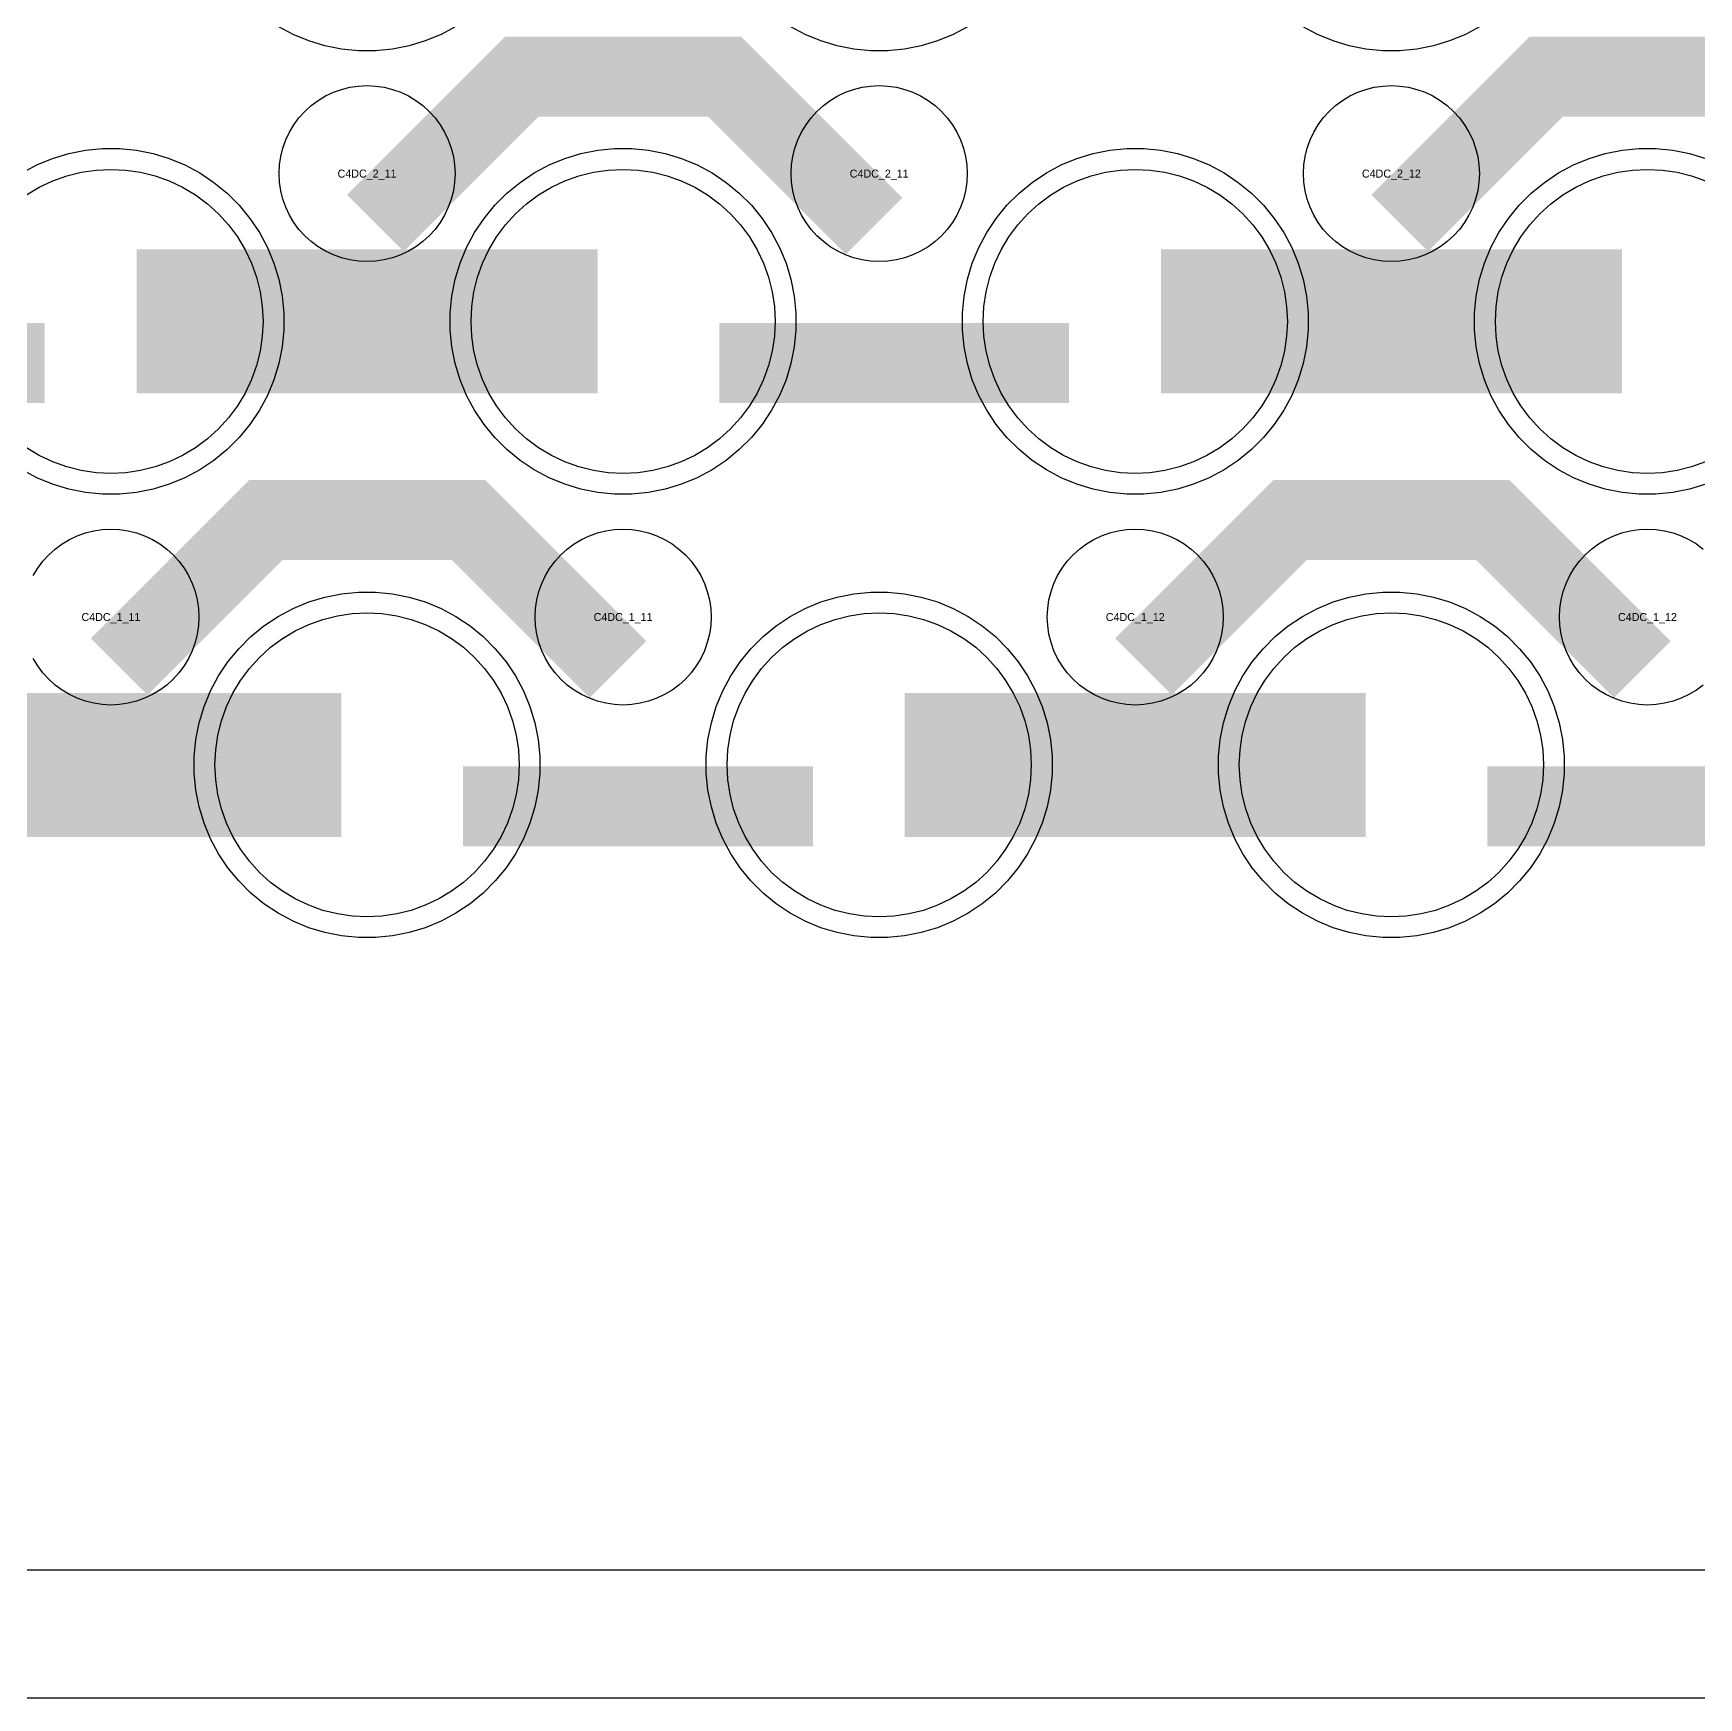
# Model space of a CAD drawing. Extents: x -11880 to 11880, y -14992 to 14992.
# Drawn here: x -8504 to -7984, y -14992 to -14472 of the extents above; entities that cross this region are included whole.
import ezdxf
from ezdxf.enums import TextEntityAlignment as Align

# ---------------------------------------------------------------- set-up
doc = ezdxf.new("R2010")
doc.units = 0
doc.header["$MEASUREMENT"] = 0
for name, color, linetype in [('GDS_775_DT_237', 138, 'CONTINUOUS'), ('OUTLINE', 30, 'CONTINUOUS'), ('RDL1_FS', 34, 'CONTINUOUS'), ('RDL_BS', 160, 'CONTINUOUS')]:
    doc.layers.add(name, color=color, linetype=linetype)

msp = doc.modelspace()

# ---------------------------------------------------------------- linework, layer by layer
at = {"layer": 'OUTLINE'}
for points in [[(-11880, -14992.5), (11880, -14992.5), (11880, 14992.5), (-11880, 14992.5)], [(-11840, -14952.5), (11840, -14952.5), (11840, 14952.5), (-11840, 14952.5)]]:
    msp.add_lwpolyline(points, close=True, dxfattribs=at)
at = {"layer": 'RDL1_FS', "color": 241, "true_color": 0xf7abae}
for points in [[(-8506.395, -14522.933), (-8502.395, -14520.535), (-8498.181, -14518.543), (-8493.791, -14516.971), (-8489.268, -14515.839), (-8484.657, -14515.155), (-8480, -14514.926), (-8475.343, -14515.155), (-8470.732, -14515.839), (-8466.209, -14516.971), (-8461.819, -14518.543), (-8457.605, -14520.535), (-8453.605, -14522.933), (-8449.86, -14525.711), (-8446.406, -14528.841), (-8443.276, -14532.295), (-8440.498, -14536.04), (-8438.1, -14540.04), (-8436.108, -14544.254), (-8434.536, -14548.644), (-8433.404, -14553.167), (-8432.72, -14557.778), (-8432.491, -14562.435), (-8432.72, -14567.092), (-8433.404, -14571.703), (-8434.536, -14576.226), (-8436.108, -14580.616), (-8438.1, -14584.83), (-8440.498, -14588.83), (-8443.276, -14592.575), (-8446.406, -14596.029), (-8449.86, -14599.159), (-8453.605, -14601.937), (-8457.605, -14604.335), (-8461.819, -14606.327), (-8466.209, -14607.899), (-8470.732, -14609.031), (-8475.343, -14609.715), (-8480, -14609.944), (-8484.657, -14609.715), (-8489.268, -14609.031), (-8493.791, -14607.899), (-8498.181, -14606.327), (-8502.395, -14604.335), (-8506.395, -14601.937)], [(-7981.819, -14606.327), (-7986.209, -14607.899), (-7990.732, -14609.031), (-7995.343, -14609.715), (-8000, -14609.944), (-8004.657, -14609.715), (-8009.268, -14609.031), (-8013.791, -14607.899), (-8018.181, -14606.327), (-8022.395, -14604.335), (-8026.395, -14601.937), (-8030.14, -14599.159), (-8033.594, -14596.029), (-8036.724, -14592.575), (-8039.502, -14588.83), (-8041.9, -14584.83), (-8043.892, -14580.616), (-8045.464, -14576.226), (-8046.596, -14571.703), (-8047.28, -14567.092), (-8047.509, -14562.435), (-8047.28, -14557.778), (-8046.596, -14553.167), (-8045.464, -14548.644), (-8043.892, -14544.254), (-8041.9, -14540.04), (-8039.502, -14536.04), (-8036.724, -14532.295), (-8033.594, -14528.841), (-8030.14, -14525.711), (-8026.395, -14522.933), (-8022.395, -14520.535), (-8018.181, -14518.543), (-8013.791, -14516.971), (-8009.268, -14515.839), (-8004.657, -14515.155), (-8000, -14514.926), (-7995.343, -14515.155), (-7990.732, -14515.839), (-7986.209, -14516.971), (-7981.819, -14518.543)]]:
    msp.add_lwpolyline(points, dxfattribs=at)
for points in [[(-8320, -14609.944), (-8324.657, -14609.715), (-8329.268, -14609.031), (-8333.791, -14607.899), (-8338.181, -14606.327), (-8342.395, -14604.335), (-8346.395, -14601.937), (-8350.14, -14599.159), (-8353.594, -14596.029), (-8356.724, -14592.575), (-8359.502, -14588.83), (-8361.9, -14584.83), (-8363.892, -14580.616), (-8365.464, -14576.226), (-8366.596, -14571.703), (-8367.28, -14567.092), (-8367.509, -14562.435), (-8367.28, -14557.778), (-8366.596, -14553.167), (-8365.464, -14548.644), (-8363.892, -14544.254), (-8361.9, -14540.04), (-8359.502, -14536.04), (-8356.724, -14532.295), (-8353.594, -14528.841), (-8350.14, -14525.711), (-8346.395, -14522.933), (-8342.395, -14520.535), (-8338.181, -14518.543), (-8333.791, -14516.971), (-8329.268, -14515.839), (-8324.657, -14515.155), (-8320, -14514.926), (-8315.343, -14515.155), (-8310.732, -14515.839), (-8306.209, -14516.971), (-8301.819, -14518.543), (-8297.605, -14520.535), (-8293.605, -14522.933), (-8289.86, -14525.711), (-8286.406, -14528.841), (-8283.276, -14532.295), (-8280.498, -14536.04), (-8278.1, -14540.04), (-8276.108, -14544.254), (-8274.536, -14548.644), (-8273.404, -14553.167), (-8272.72, -14557.778), (-8272.491, -14562.435), (-8272.72, -14567.092), (-8273.404, -14571.703), (-8274.536, -14576.226), (-8276.108, -14580.616), (-8278.1, -14584.83), (-8280.498, -14588.83), (-8283.276, -14592.575), (-8286.406, -14596.029), (-8289.86, -14599.159), (-8293.605, -14601.937), (-8297.605, -14604.335), (-8301.819, -14606.327), (-8306.209, -14607.899), (-8310.732, -14609.031), (-8315.343, -14609.715)], [(-8160, -14609.944), (-8164.657, -14609.715), (-8169.268, -14609.031), (-8173.791, -14607.899), (-8178.181, -14606.327), (-8182.395, -14604.335), (-8186.395, -14601.937), (-8190.14, -14599.159), (-8193.594, -14596.029), (-8196.724, -14592.575), (-8199.502, -14588.83), (-8201.9, -14584.83), (-8203.892, -14580.616), (-8205.464, -14576.226), (-8206.596, -14571.703), (-8207.28, -14567.092), (-8207.509, -14562.435), (-8207.28, -14557.778), (-8206.596, -14553.167), (-8205.464, -14548.644), (-8203.892, -14544.254), (-8201.9, -14540.04), (-8199.502, -14536.04), (-8196.724, -14532.295), (-8193.594, -14528.841), (-8190.14, -14525.711), (-8186.395, -14522.933), (-8182.395, -14520.535), (-8178.181, -14518.543), (-8173.791, -14516.971), (-8169.268, -14515.839), (-8164.657, -14515.155), (-8160, -14514.926), (-8155.343, -14515.155), (-8150.732, -14515.839), (-8146.209, -14516.971), (-8141.819, -14518.543), (-8137.605, -14520.535), (-8133.605, -14522.933), (-8129.86, -14525.711), (-8126.406, -14528.841), (-8123.276, -14532.295), (-8120.498, -14536.04), (-8118.1, -14540.04), (-8116.108, -14544.254), (-8114.536, -14548.644), (-8113.404, -14553.167), (-8112.72, -14557.778), (-8112.491, -14562.435), (-8112.72, -14567.092), (-8113.404, -14571.703), (-8114.536, -14576.226), (-8116.108, -14580.616), (-8118.1, -14584.83), (-8120.498, -14588.83), (-8123.276, -14592.575), (-8126.406, -14596.029), (-8129.86, -14599.159), (-8133.605, -14601.937), (-8137.605, -14604.335), (-8141.819, -14606.327), (-8146.209, -14607.899), (-8150.732, -14609.031), (-8155.343, -14609.715)]]:
    msp.add_lwpolyline(points, close=True, dxfattribs=at)
for points in [[(-8471.998, -14562.435, 45, 45, 0), (-8399.998, -14562.435, 45, 45, 0)], [(-8399.998, -14562.435, 45, 45, 0), (-8327.998, -14562.435, 45, 45, 0)], [(-8151.998, -14562.435, 45, 45, 0), (-8079.998, -14562.435, 45, 45, 0)], [(-8079.998, -14562.435, 45, 45, 0), (-8007.998, -14562.435, 45, 45, 0)]]:
    msp.add_lwpolyline(points, format="xyseb", dxfattribs=at)
at = {"layer": 'RDL1_FS'}
for points in [[(-8400, -14748.509), (-8404.657, -14748.28), (-8409.268, -14747.596), (-8413.791, -14746.464), (-8418.181, -14744.892), (-8422.395, -14742.9), (-8426.395, -14740.502), (-8430.14, -14737.724), (-8433.594, -14734.594), (-8436.724, -14731.14), (-8439.502, -14727.395), (-8441.9, -14723.395), (-8443.892, -14719.181), (-8445.464, -14714.791), (-8446.596, -14710.268), (-8447.28, -14705.657), (-8447.509, -14701), (-8447.28, -14696.343), (-8446.596, -14691.732), (-8445.464, -14687.209), (-8443.892, -14682.819), (-8441.9, -14678.605), (-8439.502, -14674.605), (-8436.724, -14670.86), (-8433.594, -14667.406), (-8430.14, -14664.276), (-8426.395, -14661.498), (-8422.395, -14659.1), (-8418.181, -14657.108), (-8413.791, -14655.536), (-8409.268, -14654.404), (-8404.657, -14653.72), (-8400, -14653.491), (-8395.343, -14653.72), (-8390.732, -14654.404), (-8386.209, -14655.536), (-8381.819, -14657.108), (-8377.605, -14659.1), (-8373.605, -14661.498), (-8369.86, -14664.276), (-8366.406, -14667.406), (-8363.276, -14670.86), (-8360.498, -14674.605), (-8358.1, -14678.605), (-8356.108, -14682.819), (-8354.536, -14687.209), (-8353.404, -14691.732), (-8352.72, -14696.343), (-8352.491, -14701), (-8352.72, -14705.657), (-8353.404, -14710.268), (-8354.536, -14714.791), (-8356.108, -14719.181), (-8358.1, -14723.395), (-8360.498, -14727.395), (-8363.276, -14731.14), (-8366.406, -14734.594), (-8369.86, -14737.724), (-8373.605, -14740.502), (-8377.605, -14742.9), (-8381.819, -14744.892), (-8386.209, -14746.464), (-8390.732, -14747.596), (-8395.343, -14748.28)], [(-8240, -14748.509), (-8244.657, -14748.28), (-8249.268, -14747.596), (-8253.791, -14746.464), (-8258.181, -14744.892), (-8262.395, -14742.9), (-8266.395, -14740.502), (-8270.14, -14737.724), (-8273.594, -14734.594), (-8276.724, -14731.14), (-8279.502, -14727.395), (-8281.9, -14723.395), (-8283.892, -14719.181), (-8285.464, -14714.791), (-8286.596, -14710.268), (-8287.28, -14705.657), (-8287.509, -14701), (-8287.28, -14696.343), (-8286.596, -14691.732), (-8285.464, -14687.209), (-8283.892, -14682.819), (-8281.9, -14678.605), (-8279.502, -14674.605), (-8276.724, -14670.86), (-8273.594, -14667.406), (-8270.14, -14664.276), (-8266.395, -14661.498), (-8262.395, -14659.1), (-8258.181, -14657.108), (-8253.791, -14655.536), (-8249.268, -14654.404), (-8244.657, -14653.72), (-8240, -14653.491), (-8235.343, -14653.72), (-8230.732, -14654.404), (-8226.209, -14655.536), (-8221.819, -14657.108), (-8217.605, -14659.1), (-8213.605, -14661.498), (-8209.86, -14664.276), (-8206.406, -14667.406), (-8203.276, -14670.86), (-8200.498, -14674.605), (-8198.1, -14678.605), (-8196.108, -14682.819), (-8194.536, -14687.209), (-8193.404, -14691.732), (-8192.72, -14696.343), (-8192.491, -14701), (-8192.72, -14705.657), (-8193.404, -14710.268), (-8194.536, -14714.791), (-8196.108, -14719.181), (-8198.1, -14723.395), (-8200.498, -14727.395), (-8203.276, -14731.14), (-8206.406, -14734.594), (-8209.86, -14737.724), (-8213.605, -14740.502), (-8217.605, -14742.9), (-8221.819, -14744.892), (-8226.209, -14746.464), (-8230.732, -14747.596), (-8235.343, -14748.28)], [(-8080, -14748.509), (-8084.657, -14748.28), (-8089.268, -14747.596), (-8093.791, -14746.464), (-8098.181, -14744.892), (-8102.395, -14742.9), (-8106.395, -14740.502), (-8110.14, -14737.724), (-8113.594, -14734.594), (-8116.724, -14731.14), (-8119.502, -14727.395), (-8121.9, -14723.395), (-8123.892, -14719.181), (-8125.464, -14714.791), (-8126.596, -14710.268), (-8127.28, -14705.657), (-8127.509, -14701), (-8127.28, -14696.343), (-8126.596, -14691.732), (-8125.464, -14687.209), (-8123.892, -14682.819), (-8121.9, -14678.605), (-8119.502, -14674.605), (-8116.724, -14670.86), (-8113.594, -14667.406), (-8110.14, -14664.276), (-8106.395, -14661.498), (-8102.395, -14659.1), (-8098.181, -14657.108), (-8093.791, -14655.536), (-8089.268, -14654.404), (-8084.657, -14653.72), (-8080, -14653.491), (-8075.343, -14653.72), (-8070.732, -14654.404), (-8066.209, -14655.536), (-8061.819, -14657.108), (-8057.605, -14659.1), (-8053.605, -14661.498), (-8049.86, -14664.276), (-8046.406, -14667.406), (-8043.276, -14670.86), (-8040.498, -14674.605), (-8038.1, -14678.605), (-8036.108, -14682.819), (-8034.536, -14687.209), (-8033.404, -14691.732), (-8032.72, -14696.343), (-8032.491, -14701), (-8032.72, -14705.657), (-8033.404, -14710.268), (-8034.536, -14714.791), (-8036.108, -14719.181), (-8038.1, -14723.395), (-8040.498, -14727.395), (-8043.276, -14731.14), (-8046.406, -14734.594), (-8049.86, -14737.724), (-8053.605, -14740.502), (-8057.605, -14742.9), (-8061.819, -14744.892), (-8066.209, -14746.464), (-8070.732, -14747.596), (-8075.343, -14748.28)]]:
    msp.add_lwpolyline(points, close=True, dxfattribs=at)
for points in [[(-8551.998, -14701, 45, 45, 0), (-8479.998, -14701, 45, 45, 0)], [(-8479.998, -14701, 45, 45, 0), (-8407.998, -14701, 45, 45, 0)], [(-8231.998, -14701, 45, 45, 0), (-8159.998, -14701, 45, 45, 0)], [(-8159.998, -14701, 45, 45, 0), (-8087.998, -14701, 45, 45, 0)]]:
    msp.add_lwpolyline(points, format="xyseb", dxfattribs=at)
at = {"layer": 'RDL_BS', "color": 241, "true_color": 0xf7abae}
for points in [[(-8372.223, -14470.253), (-8376.885, -14472.745), (-8381.795, -14474.776), (-8386.835, -14476.307), (-8392.062, -14477.353), (-8397.356, -14477.87), (-8402.644, -14477.87), (-8407.938, -14477.353), (-8413.165, -14476.307), (-8418.205, -14474.776), (-8423.115, -14472.745), (-8427.777, -14470.253)], [(-8212.223, -14470.253), (-8216.885, -14472.745), (-8221.795, -14474.776), (-8226.835, -14476.307), (-8232.062, -14477.353), (-8237.356, -14477.87), (-8242.644, -14477.87), (-8247.938, -14477.353), (-8253.165, -14476.307), (-8258.205, -14474.776), (-8263.115, -14472.745), (-8267.777, -14470.253)], [(-8052.223, -14470.253), (-8056.885, -14472.745), (-8061.795, -14474.776), (-8066.835, -14476.307), (-8072.062, -14477.353), (-8077.356, -14477.87), (-8082.644, -14477.87), (-8087.938, -14477.353), (-8093.165, -14476.307), (-8098.205, -14474.776), (-8103.115, -14472.745), (-8107.777, -14470.253)], [(-8507.777, -14516.052), (-8503.115, -14513.56), (-8498.205, -14511.529), (-8493.165, -14509.998), (-8487.938, -14508.952), (-8482.644, -14508.435), (-8477.356, -14508.435), (-8472.062, -14508.952), (-8466.835, -14509.998), (-8461.795, -14511.529), (-8456.885, -14513.56), (-8452.223, -14516.052), (-8447.809, -14518.999), (-8443.708, -14522.361), (-8439.926, -14526.143), (-8436.564, -14530.244), (-8433.617, -14534.658), (-8431.125, -14539.32), (-8429.094, -14544.23), (-8427.563, -14549.27), (-8426.517, -14554.497), (-8426, -14559.791), (-8426, -14565.079), (-8426.517, -14570.373), (-8427.563, -14575.6), (-8429.094, -14580.64), (-8431.125, -14585.55), (-8433.617, -14590.212), (-8436.564, -14594.626), (-8439.926, -14598.727), (-8443.708, -14602.509), (-8447.809, -14605.871), (-8452.223, -14608.818), (-8456.885, -14611.31), (-8461.795, -14613.341), (-8466.835, -14614.872), (-8472.062, -14615.918), (-8477.356, -14616.435), (-8482.644, -14616.435), (-8487.938, -14615.918), (-8493.165, -14614.872), (-8498.205, -14613.341), (-8503.115, -14611.31), (-8507.777, -14608.818)], [(-7981.795, -14613.341), (-7986.835, -14614.872), (-7992.062, -14615.918), (-7997.356, -14616.435), (-8002.644, -14616.435), (-8007.938, -14615.918), (-8013.165, -14614.872), (-8018.205, -14613.341), (-8023.115, -14611.31), (-8027.777, -14608.818), (-8032.191, -14605.871), (-8036.292, -14602.509), (-8040.074, -14598.727), (-8043.436, -14594.626), (-8046.383, -14590.212), (-8048.875, -14585.55), (-8050.906, -14580.64), (-8052.437, -14575.6), (-8053.483, -14570.373), (-8054, -14565.079), (-8054, -14559.791), (-8053.483, -14554.497), (-8052.437, -14549.27), (-8050.906, -14544.23), (-8048.875, -14539.32), (-8046.383, -14534.658), (-8043.436, -14530.244), (-8040.074, -14526.143), (-8036.292, -14522.361), (-8032.191, -14518.999), (-8027.777, -14516.052), (-8023.115, -14513.56), (-8018.205, -14511.529), (-8013.165, -14509.998), (-8007.938, -14508.952), (-8002.644, -14508.435), (-7997.356, -14508.435), (-7992.062, -14508.952), (-7986.835, -14509.998), (-7981.795, -14511.529)]]:
    msp.add_lwpolyline(points, dxfattribs=at)
at = {"layer": 'RDL_BS'}
for points in [[(-8397.438, -14531.749, 25, 25, 0), (-8351.623, -14485.934, 25, 25, 0), (-8318.07, -14485.934, 25, 25, 0)], [(-8241.599, -14532.648, 25, 25, 0), (-8288.313, -14485.934, 25, 25, 0), (-8318.071, -14485.934, 25, 25, 0)], [(-8077.438, -14531.749, 25, 25, 0), (-8031.623, -14485.934, 25, 25, 0), (-7998.07, -14485.934, 25, 25, 0)], [(-7921.599, -14532.648, 25, 25, 0), (-7968.313, -14485.934, 25, 25, 0), (-7998.071, -14485.934, 25, 25, 0)], [(-8477.438, -14670.314, 25, 25, 0), (-8431.623, -14624.499, 25, 25, 0), (-8398.07, -14624.499, 25, 25, 0)], [(-8321.599, -14671.213, 25, 25, 0), (-8368.313, -14624.499, 25, 25, 0), (-8398.071, -14624.499, 25, 25, 0)], [(-8157.438, -14670.314, 25, 25, 0), (-8111.623, -14624.499, 25, 25, 0), (-8078.07, -14624.499, 25, 25, 0)], [(-8001.599, -14671.213, 25, 25, 0), (-8048.313, -14624.499, 25, 25, 0), (-8078.071, -14624.499, 25, 25, 0)], [(-8369.984, -14714.013, 25, 25, 0), (-8260.719, -14714.013, 25, 25, 0)], [(-8049.984, -14714.013, 25, 25, 0), (-7940.719, -14714.013, 25, 25, 0)]]:
    msp.add_lwpolyline(points, format="xyseb", dxfattribs=at)
for points in [[(-8400, -14543.741), (-8402.693, -14543.609), (-8405.365, -14543.213), (-8407.984, -14542.556), (-8410.519, -14541.649), (-8412.956, -14540.497), (-8415.28, -14539.104), (-8417.443, -14537.501), (-8419.442, -14535.689), (-8421.254, -14533.69), (-8422.857, -14531.527), (-8424.25, -14529.203), (-8425.402, -14526.766), (-8426.309, -14524.231), (-8426.966, -14521.612), (-8427.362, -14518.94), (-8427.494, -14516.247), (-8427.362, -14513.554), (-8426.966, -14510.882), (-8426.309, -14508.263), (-8425.402, -14505.728), (-8424.25, -14503.291), (-8422.857, -14500.967), (-8421.254, -14498.804), (-8419.442, -14496.805), (-8417.443, -14494.993), (-8415.28, -14493.39), (-8412.956, -14491.997), (-8410.519, -14490.845), (-8407.984, -14489.938), (-8405.365, -14489.281), (-8402.693, -14488.885), (-8400, -14488.753), (-8397.307, -14488.885), (-8394.635, -14489.281), (-8392.016, -14489.938), (-8389.481, -14490.845), (-8387.044, -14491.997), (-8384.72, -14493.39), (-8382.557, -14494.993), (-8380.558, -14496.805), (-8378.746, -14498.804), (-8377.143, -14500.967), (-8375.75, -14503.291), (-8374.598, -14505.728), (-8373.691, -14508.263), (-8373.034, -14510.882), (-8372.638, -14513.554), (-8372.506, -14516.247), (-8372.638, -14518.94), (-8373.034, -14521.612), (-8373.691, -14524.231), (-8374.598, -14526.766), (-8375.75, -14529.203), (-8377.143, -14531.527), (-8378.746, -14533.69), (-8380.558, -14535.689), (-8382.557, -14537.501), (-8384.72, -14539.104), (-8387.044, -14540.497), (-8389.481, -14541.649), (-8392.016, -14542.556), (-8394.635, -14543.213), (-8397.307, -14543.609)], [(-8240, -14543.741), (-8242.693, -14543.609), (-8245.365, -14543.213), (-8247.984, -14542.556), (-8250.519, -14541.649), (-8252.956, -14540.497), (-8255.28, -14539.104), (-8257.443, -14537.501), (-8259.442, -14535.689), (-8261.254, -14533.69), (-8262.857, -14531.527), (-8264.25, -14529.203), (-8265.402, -14526.766), (-8266.309, -14524.231), (-8266.966, -14521.612), (-8267.362, -14518.94), (-8267.494, -14516.247), (-8267.362, -14513.554), (-8266.966, -14510.882), (-8266.309, -14508.263), (-8265.402, -14505.728), (-8264.25, -14503.291), (-8262.857, -14500.967), (-8261.254, -14498.804), (-8259.442, -14496.805), (-8257.443, -14494.993), (-8255.28, -14493.39), (-8252.956, -14491.997), (-8250.519, -14490.845), (-8247.984, -14489.938), (-8245.365, -14489.281), (-8242.693, -14488.885), (-8240, -14488.753), (-8237.307, -14488.885), (-8234.635, -14489.281), (-8232.016, -14489.938), (-8229.481, -14490.845), (-8227.044, -14491.997), (-8224.72, -14493.39), (-8222.557, -14494.993), (-8220.558, -14496.805), (-8218.746, -14498.804), (-8217.143, -14500.967), (-8215.75, -14503.291), (-8214.598, -14505.728), (-8213.691, -14508.263), (-8213.034, -14510.882), (-8212.638, -14513.554), (-8212.506, -14516.247), (-8212.638, -14518.94), (-8213.034, -14521.612), (-8213.691, -14524.231), (-8214.598, -14526.766), (-8215.75, -14529.203), (-8217.143, -14531.527), (-8218.746, -14533.69), (-8220.558, -14535.689), (-8222.557, -14537.501), (-8224.72, -14539.104), (-8227.044, -14540.497), (-8229.481, -14541.649), (-8232.016, -14542.556), (-8234.635, -14543.213), (-8237.307, -14543.609)], [(-8080, -14543.741), (-8082.693, -14543.609), (-8085.365, -14543.213), (-8087.984, -14542.556), (-8090.519, -14541.649), (-8092.956, -14540.497), (-8095.28, -14539.104), (-8097.443, -14537.501), (-8099.442, -14535.689), (-8101.254, -14533.69), (-8102.857, -14531.527), (-8104.25, -14529.203), (-8105.402, -14526.766), (-8106.309, -14524.231), (-8106.966, -14521.612), (-8107.362, -14518.94), (-8107.494, -14516.247), (-8107.362, -14513.554), (-8106.966, -14510.882), (-8106.309, -14508.263), (-8105.402, -14505.728), (-8104.25, -14503.291), (-8102.857, -14500.967), (-8101.254, -14498.804), (-8099.442, -14496.805), (-8097.443, -14494.993), (-8095.28, -14493.39), (-8092.956, -14491.997), (-8090.519, -14490.845), (-8087.984, -14489.938), (-8085.365, -14489.281), (-8082.693, -14488.885), (-8080, -14488.753), (-8077.307, -14488.885), (-8074.635, -14489.281), (-8072.016, -14489.938), (-8069.481, -14490.845), (-8067.044, -14491.997), (-8064.72, -14493.39), (-8062.557, -14494.993), (-8060.558, -14496.805), (-8058.746, -14498.804), (-8057.143, -14500.967), (-8055.75, -14503.291), (-8054.598, -14505.728), (-8053.691, -14508.263), (-8053.034, -14510.882), (-8052.638, -14513.554), (-8052.506, -14516.247), (-8052.638, -14518.94), (-8053.034, -14521.612), (-8053.691, -14524.231), (-8054.598, -14526.766), (-8055.75, -14529.203), (-8057.143, -14531.527), (-8058.746, -14533.69), (-8060.558, -14535.689), (-8062.557, -14537.501), (-8064.72, -14539.104), (-8067.044, -14540.497), (-8069.481, -14541.649), (-8072.016, -14542.556), (-8074.635, -14543.213), (-8077.307, -14543.609)], [(-8320, -14682.306), (-8322.693, -14682.174), (-8325.365, -14681.778), (-8327.984, -14681.121), (-8330.519, -14680.214), (-8332.956, -14679.062), (-8335.28, -14677.669), (-8337.443, -14676.066), (-8339.442, -14674.254), (-8341.254, -14672.255), (-8342.857, -14670.092), (-8344.25, -14667.768), (-8345.402, -14665.331), (-8346.309, -14662.796), (-8346.966, -14660.177), (-8347.362, -14657.505), (-8347.494, -14654.812), (-8347.362, -14652.119), (-8346.966, -14649.447), (-8346.309, -14646.828), (-8345.402, -14644.293), (-8344.25, -14641.856), (-8342.857, -14639.532), (-8341.254, -14637.369), (-8339.442, -14635.37), (-8337.443, -14633.558), (-8335.28, -14631.955), (-8332.956, -14630.562), (-8330.519, -14629.41), (-8327.984, -14628.503), (-8325.365, -14627.846), (-8322.693, -14627.45), (-8320, -14627.318), (-8317.307, -14627.45), (-8314.635, -14627.846), (-8312.016, -14628.503), (-8309.481, -14629.41), (-8307.044, -14630.562), (-8304.72, -14631.955), (-8302.557, -14633.558), (-8300.558, -14635.37), (-8298.746, -14637.369), (-8297.143, -14639.532), (-8295.75, -14641.856), (-8294.598, -14644.293), (-8293.691, -14646.828), (-8293.034, -14649.447), (-8292.638, -14652.119), (-8292.506, -14654.812), (-8292.638, -14657.505), (-8293.034, -14660.177), (-8293.691, -14662.796), (-8294.598, -14665.331), (-8295.75, -14667.768), (-8297.143, -14670.092), (-8298.746, -14672.255), (-8300.558, -14674.254), (-8302.557, -14676.066), (-8304.72, -14677.669), (-8307.044, -14679.062), (-8309.481, -14680.214), (-8312.016, -14681.121), (-8314.635, -14681.778), (-8317.307, -14682.174)], [(-8160, -14682.306), (-8162.693, -14682.174), (-8165.365, -14681.778), (-8167.984, -14681.121), (-8170.519, -14680.214), (-8172.956, -14679.062), (-8175.28, -14677.669), (-8177.443, -14676.066), (-8179.442, -14674.254), (-8181.254, -14672.255), (-8182.857, -14670.092), (-8184.25, -14667.768), (-8185.402, -14665.331), (-8186.309, -14662.796), (-8186.966, -14660.177), (-8187.362, -14657.505), (-8187.494, -14654.812), (-8187.362, -14652.119), (-8186.966, -14649.447), (-8186.309, -14646.828), (-8185.402, -14644.293), (-8184.25, -14641.856), (-8182.857, -14639.532), (-8181.254, -14637.369), (-8179.442, -14635.37), (-8177.443, -14633.558), (-8175.28, -14631.955), (-8172.956, -14630.562), (-8170.519, -14629.41), (-8167.984, -14628.503), (-8165.365, -14627.846), (-8162.693, -14627.45), (-8160, -14627.318), (-8157.307, -14627.45), (-8154.635, -14627.846), (-8152.016, -14628.503), (-8149.481, -14629.41), (-8147.044, -14630.562), (-8144.72, -14631.955), (-8142.557, -14633.558), (-8140.558, -14635.37), (-8138.746, -14637.369), (-8137.143, -14639.532), (-8135.75, -14641.856), (-8134.598, -14644.293), (-8133.691, -14646.828), (-8133.034, -14649.447), (-8132.638, -14652.119), (-8132.506, -14654.812), (-8132.638, -14657.505), (-8133.034, -14660.177), (-8133.691, -14662.796), (-8134.598, -14665.331), (-8135.75, -14667.768), (-8137.143, -14670.092), (-8138.746, -14672.255), (-8140.558, -14674.254), (-8142.557, -14676.066), (-8144.72, -14677.669), (-8147.044, -14679.062), (-8149.481, -14680.214), (-8152.016, -14681.121), (-8154.635, -14681.778), (-8157.307, -14682.174)], [(-8402.644, -14755), (-8407.938, -14754.483), (-8413.165, -14753.437), (-8418.205, -14751.906), (-8423.115, -14749.875), (-8427.777, -14747.383), (-8432.191, -14744.436), (-8436.292, -14741.074), (-8440.074, -14737.292), (-8443.436, -14733.191), (-8446.383, -14728.777), (-8448.875, -14724.115), (-8450.906, -14719.205), (-8452.437, -14714.165), (-8453.483, -14708.938), (-8454, -14703.644), (-8454, -14698.356), (-8453.483, -14693.062), (-8452.437, -14687.835), (-8450.906, -14682.795), (-8448.875, -14677.885), (-8446.383, -14673.223), (-8443.436, -14668.809), (-8440.074, -14664.708), (-8436.292, -14660.926), (-8432.191, -14657.564), (-8427.777, -14654.617), (-8423.115, -14652.125), (-8418.205, -14650.094), (-8413.165, -14648.563), (-8407.938, -14647.517), (-8402.644, -14647), (-8397.356, -14647), (-8392.062, -14647.517), (-8386.835, -14648.563), (-8381.795, -14650.094), (-8376.885, -14652.125), (-8372.223, -14654.617), (-8367.809, -14657.564), (-8363.708, -14660.926), (-8359.926, -14664.708), (-8356.564, -14668.809), (-8353.617, -14673.223), (-8351.125, -14677.885), (-8349.094, -14682.795), (-8347.563, -14687.835), (-8346.517, -14693.062), (-8346, -14698.356), (-8346, -14703.644), (-8346.517, -14708.938), (-8347.563, -14714.165), (-8349.094, -14719.205), (-8351.125, -14724.115), (-8353.617, -14728.777), (-8356.564, -14733.191), (-8359.926, -14737.292), (-8363.708, -14741.074), (-8367.809, -14744.436), (-8372.223, -14747.383), (-8376.885, -14749.875), (-8381.795, -14751.906), (-8386.835, -14753.437), (-8392.062, -14754.483), (-8397.356, -14755)], [(-8242.644, -14755), (-8247.938, -14754.483), (-8253.165, -14753.437), (-8258.205, -14751.906), (-8263.115, -14749.875), (-8267.777, -14747.383), (-8272.191, -14744.436), (-8276.292, -14741.074), (-8280.074, -14737.292), (-8283.436, -14733.191), (-8286.383, -14728.777), (-8288.875, -14724.115), (-8290.906, -14719.205), (-8292.437, -14714.165), (-8293.483, -14708.938), (-8294, -14703.644), (-8294, -14698.356), (-8293.483, -14693.062), (-8292.437, -14687.835), (-8290.906, -14682.795), (-8288.875, -14677.885), (-8286.383, -14673.223), (-8283.436, -14668.809), (-8280.074, -14664.708), (-8276.292, -14660.926), (-8272.191, -14657.564), (-8267.777, -14654.617), (-8263.115, -14652.125), (-8258.205, -14650.094), (-8253.165, -14648.563), (-8247.938, -14647.517), (-8242.644, -14647), (-8237.356, -14647), (-8232.062, -14647.517), (-8226.835, -14648.563), (-8221.795, -14650.094), (-8216.885, -14652.125), (-8212.223, -14654.617), (-8207.809, -14657.564), (-8203.708, -14660.926), (-8199.926, -14664.708), (-8196.564, -14668.809), (-8193.617, -14673.223), (-8191.125, -14677.885), (-8189.094, -14682.795), (-8187.563, -14687.835), (-8186.517, -14693.062), (-8186, -14698.356), (-8186, -14703.644), (-8186.517, -14708.938), (-8187.563, -14714.165), (-8189.094, -14719.205), (-8191.125, -14724.115), (-8193.617, -14728.777), (-8196.564, -14733.191), (-8199.926, -14737.292), (-8203.708, -14741.074), (-8207.809, -14744.436), (-8212.223, -14747.383), (-8216.885, -14749.875), (-8221.795, -14751.906), (-8226.835, -14753.437), (-8232.062, -14754.483), (-8237.356, -14755)], [(-8082.644, -14755), (-8087.938, -14754.483), (-8093.165, -14753.437), (-8098.205, -14751.906), (-8103.115, -14749.875), (-8107.777, -14747.383), (-8112.191, -14744.436), (-8116.292, -14741.074), (-8120.074, -14737.292), (-8123.436, -14733.191), (-8126.383, -14728.777), (-8128.875, -14724.115), (-8130.906, -14719.205), (-8132.437, -14714.165), (-8133.483, -14708.938), (-8134, -14703.644), (-8134, -14698.356), (-8133.483, -14693.062), (-8132.437, -14687.835), (-8130.906, -14682.795), (-8128.875, -14677.885), (-8126.383, -14673.223), (-8123.436, -14668.809), (-8120.074, -14664.708), (-8116.292, -14660.926), (-8112.191, -14657.564), (-8107.777, -14654.617), (-8103.115, -14652.125), (-8098.205, -14650.094), (-8093.165, -14648.563), (-8087.938, -14647.517), (-8082.644, -14647), (-8077.356, -14647), (-8072.062, -14647.517), (-8066.835, -14648.563), (-8061.795, -14650.094), (-8056.885, -14652.125), (-8052.223, -14654.617), (-8047.809, -14657.564), (-8043.708, -14660.926), (-8039.926, -14664.708), (-8036.564, -14668.809), (-8033.617, -14673.223), (-8031.125, -14677.885), (-8029.094, -14682.795), (-8027.563, -14687.835), (-8026.517, -14693.062), (-8026, -14698.356), (-8026, -14703.644), (-8026.517, -14708.938), (-8027.563, -14714.165), (-8029.094, -14719.205), (-8031.125, -14724.115), (-8033.617, -14728.777), (-8036.564, -14733.191), (-8039.926, -14737.292), (-8043.708, -14741.074), (-8047.809, -14744.436), (-8052.223, -14747.383), (-8056.885, -14749.875), (-8061.795, -14751.906), (-8066.835, -14753.437), (-8072.062, -14754.483), (-8077.356, -14755)]]:
    msp.add_lwpolyline(points, close=True, dxfattribs=at)
at = {"layer": 'RDL_BS', "color": 241, "true_color": 0xf7abae}
for points in [[(-8322.644, -14616.435), (-8327.938, -14615.918), (-8333.165, -14614.872), (-8338.205, -14613.341), (-8343.115, -14611.31), (-8347.777, -14608.818), (-8352.191, -14605.871), (-8356.292, -14602.509), (-8360.074, -14598.727), (-8363.436, -14594.626), (-8366.383, -14590.212), (-8368.875, -14585.55), (-8370.906, -14580.64), (-8372.437, -14575.6), (-8373.483, -14570.373), (-8374, -14565.079), (-8374, -14559.791), (-8373.483, -14554.497), (-8372.437, -14549.27), (-8370.906, -14544.23), (-8368.875, -14539.32), (-8366.383, -14534.658), (-8363.436, -14530.244), (-8360.074, -14526.143), (-8356.292, -14522.361), (-8352.191, -14518.999), (-8347.777, -14516.052), (-8343.115, -14513.56), (-8338.205, -14511.529), (-8333.165, -14509.998), (-8327.938, -14508.952), (-8322.644, -14508.435), (-8317.356, -14508.435), (-8312.062, -14508.952), (-8306.835, -14509.998), (-8301.795, -14511.529), (-8296.885, -14513.56), (-8292.223, -14516.052), (-8287.809, -14518.999), (-8283.708, -14522.361), (-8279.926, -14526.143), (-8276.564, -14530.244), (-8273.617, -14534.658), (-8271.125, -14539.32), (-8269.094, -14544.23), (-8267.563, -14549.27), (-8266.517, -14554.497), (-8266, -14559.791), (-8266, -14565.079), (-8266.517, -14570.373), (-8267.563, -14575.6), (-8269.094, -14580.64), (-8271.125, -14585.55), (-8273.617, -14590.212), (-8276.564, -14594.626), (-8279.926, -14598.727), (-8283.708, -14602.509), (-8287.809, -14605.871), (-8292.223, -14608.818), (-8296.885, -14611.31), (-8301.795, -14613.341), (-8306.835, -14614.872), (-8312.062, -14615.918), (-8317.356, -14616.435)], [(-8162.644, -14616.435), (-8167.938, -14615.918), (-8173.165, -14614.872), (-8178.205, -14613.341), (-8183.115, -14611.31), (-8187.777, -14608.818), (-8192.191, -14605.871), (-8196.292, -14602.509), (-8200.074, -14598.727), (-8203.436, -14594.626), (-8206.383, -14590.212), (-8208.875, -14585.55), (-8210.906, -14580.64), (-8212.437, -14575.6), (-8213.483, -14570.373), (-8214, -14565.079), (-8214, -14559.791), (-8213.483, -14554.497), (-8212.437, -14549.27), (-8210.906, -14544.23), (-8208.875, -14539.32), (-8206.383, -14534.658), (-8203.436, -14530.244), (-8200.074, -14526.143), (-8196.292, -14522.361), (-8192.191, -14518.999), (-8187.777, -14516.052), (-8183.115, -14513.56), (-8178.205, -14511.529), (-8173.165, -14509.998), (-8167.938, -14508.952), (-8162.644, -14508.435), (-8157.356, -14508.435), (-8152.062, -14508.952), (-8146.835, -14509.998), (-8141.795, -14511.529), (-8136.885, -14513.56), (-8132.223, -14516.052), (-8127.809, -14518.999), (-8123.708, -14522.361), (-8119.926, -14526.143), (-8116.564, -14530.244), (-8113.617, -14534.658), (-8111.125, -14539.32), (-8109.094, -14544.23), (-8107.563, -14549.27), (-8106.517, -14554.497), (-8106, -14559.791), (-8106, -14565.079), (-8106.517, -14570.373), (-8107.563, -14575.6), (-8109.094, -14580.64), (-8111.125, -14585.55), (-8113.617, -14590.212), (-8116.564, -14594.626), (-8119.926, -14598.727), (-8123.708, -14602.509), (-8127.809, -14605.871), (-8132.223, -14608.818), (-8136.885, -14611.31), (-8141.795, -14613.341), (-8146.835, -14614.872), (-8152.062, -14615.918), (-8157.356, -14616.435)]]:
    msp.add_lwpolyline(points, close=True, dxfattribs=at)
for points in [[(-8609.984, -14575.448, 25, 25, 0), (-8500.719, -14575.448, 25, 25, 0)], [(-8289.984, -14575.448, 25, 25, 0), (-8180.719, -14575.448, 25, 25, 0)]]:
    msp.add_lwpolyline(points, format="xyseb", dxfattribs=at)
at = {"layer": 'RDL_BS'}
for points in [[(-8504.25, -14641.856), (-8502.857, -14639.532), (-8501.254, -14637.369), (-8499.442, -14635.37), (-8497.443, -14633.558), (-8495.28, -14631.955), (-8492.956, -14630.562), (-8490.519, -14629.41), (-8487.984, -14628.503), (-8485.365, -14627.846), (-8482.693, -14627.45), (-8480, -14627.318), (-8477.307, -14627.45), (-8474.635, -14627.846), (-8472.016, -14628.503), (-8469.481, -14629.41), (-8467.044, -14630.562), (-8464.72, -14631.955), (-8462.557, -14633.558), (-8460.558, -14635.37), (-8458.746, -14637.369), (-8457.143, -14639.532), (-8455.75, -14641.856), (-8454.598, -14644.293), (-8453.691, -14646.828), (-8453.034, -14649.447), (-8452.638, -14652.119), (-8452.506, -14654.812), (-8452.638, -14657.505), (-8453.034, -14660.177), (-8453.691, -14662.796), (-8454.598, -14665.331), (-8455.75, -14667.768), (-8457.143, -14670.092), (-8458.746, -14672.255), (-8460.558, -14674.254), (-8462.557, -14676.066), (-8464.72, -14677.669), (-8467.044, -14679.062), (-8469.481, -14680.214), (-8472.016, -14681.121), (-8474.635, -14681.778), (-8477.307, -14682.174), (-8480, -14682.306), (-8482.693, -14682.174), (-8485.365, -14681.778), (-8487.984, -14681.121), (-8490.519, -14680.214), (-8492.956, -14679.062), (-8495.28, -14677.669), (-8497.443, -14676.066), (-8499.442, -14674.254), (-8501.254, -14672.255), (-8502.857, -14670.092), (-8504.25, -14667.768)], [(-7982.557, -14676.066), (-7984.72, -14677.669), (-7987.044, -14679.062), (-7989.481, -14680.214), (-7992.016, -14681.121), (-7994.635, -14681.778), (-7997.307, -14682.174), (-8000, -14682.306), (-8002.693, -14682.174), (-8005.365, -14681.778), (-8007.984, -14681.121), (-8010.519, -14680.214), (-8012.956, -14679.062), (-8015.28, -14677.669), (-8017.443, -14676.066), (-8019.442, -14674.254), (-8021.254, -14672.255), (-8022.857, -14670.092), (-8024.25, -14667.768), (-8025.402, -14665.331), (-8026.309, -14662.796), (-8026.966, -14660.177), (-8027.362, -14657.505), (-8027.494, -14654.812), (-8027.362, -14652.119), (-8026.966, -14649.447), (-8026.309, -14646.828), (-8025.402, -14644.293), (-8024.25, -14641.856), (-8022.857, -14639.532), (-8021.254, -14637.369), (-8019.442, -14635.37), (-8017.443, -14633.558), (-8015.28, -14631.955), (-8012.956, -14630.562), (-8010.519, -14629.41), (-8007.984, -14628.503), (-8005.365, -14627.846), (-8002.693, -14627.45), (-8000, -14627.318), (-7997.307, -14627.45), (-7994.635, -14627.846), (-7992.016, -14628.503), (-7989.481, -14629.41), (-7987.044, -14630.562), (-7984.72, -14631.955), (-7982.557, -14633.558)]]:
    msp.add_lwpolyline(points, dxfattribs=at)

# ---------------------------------------------------------------- texts
at = {"layer": 'GDS_775_DT_237'}
for s, p in [('C4DC_2_11', (-8400, -14516.247)), ('C4DC_2_11', (-8400, -14516.247)), ('C4DC_2_11', (-8240, -14516.247)), ('C4DC_2_11', (-8240, -14516.247)), ('C4DC_2_12', (-8080, -14516.247)), ('C4DC_2_12', (-8080, -14516.247)), ('C4DC_1_11', (-8480, -14654.812)), ('C4DC_1_11', (-8480, -14654.812)), ('C4DC_1_11', (-8320, -14654.812)), ('C4DC_1_11', (-8320, -14654.812)), ('C4DC_1_12', (-8160, -14654.812)), ('C4DC_1_12', (-8160, -14654.812)), ('C4DC_1_12', (-8000, -14654.812)), ('C4DC_1_12', (-8000, -14654.812))]:
    msp.add_text(s, height=2.5, dxfattribs=at).set_placement(p, align=Align.MIDDLE_CENTER)

doc.saveas('drawing.dxf')
